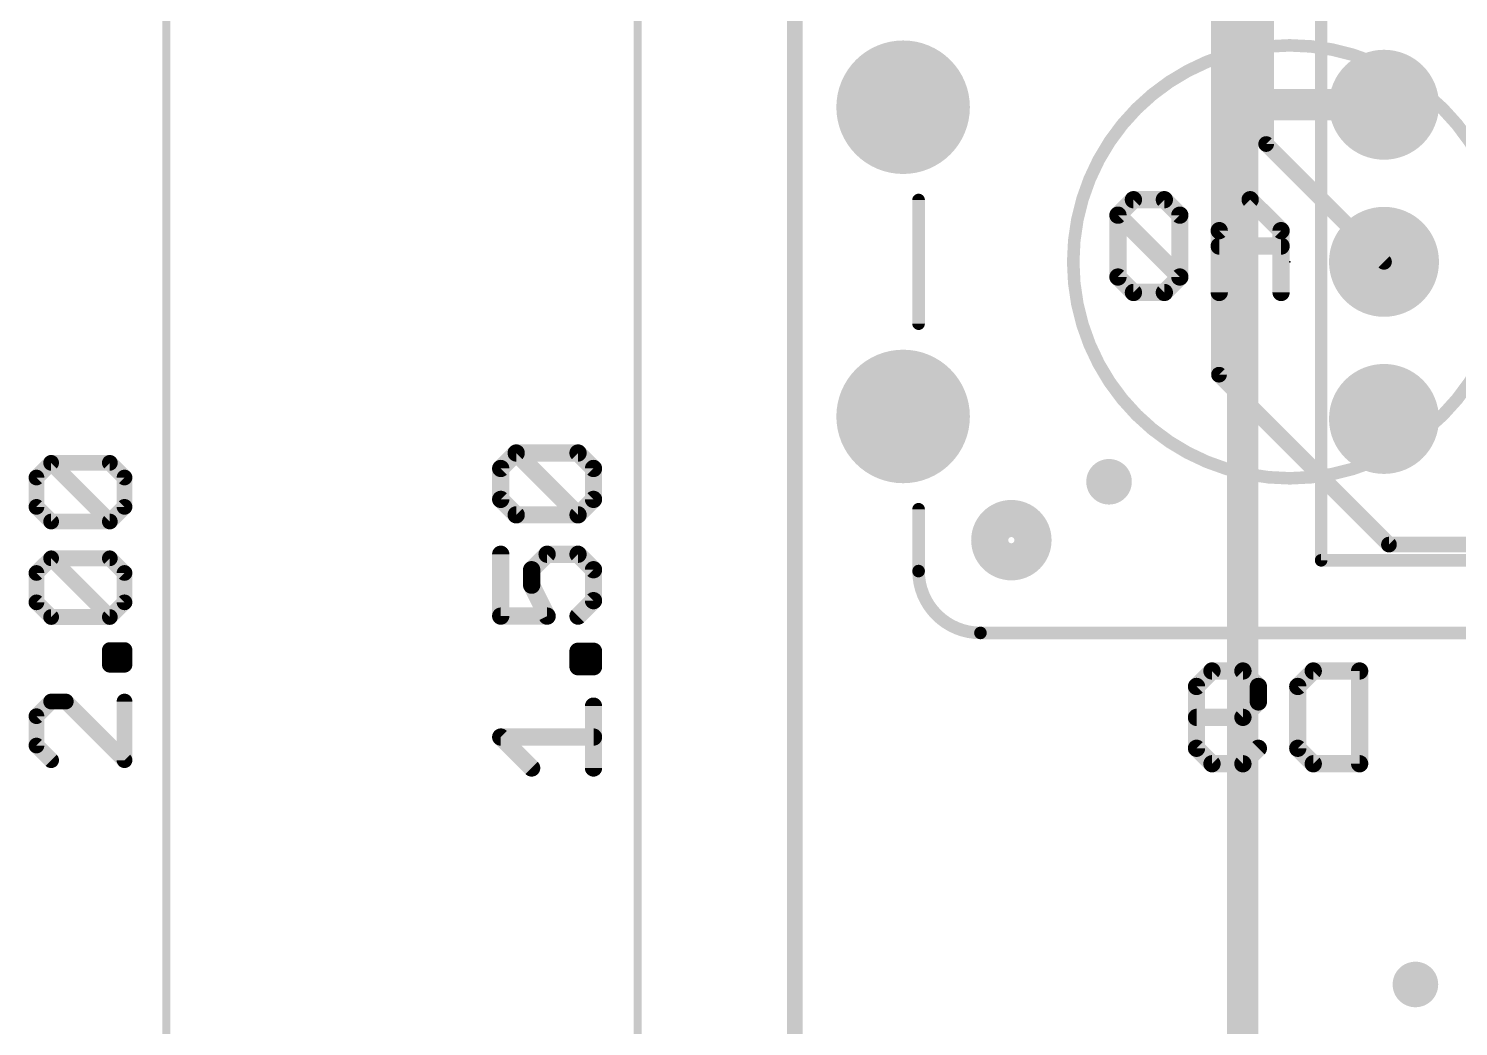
# Model space of a CAD drawing. Extents: x -12 to 110, y -16 to 66.
# Drawn here: x -12.39 to 10.73, y 18.88 to 35.01 of the extents above; entities that cross this region are included whole.
import ezdxf

# ---------------------------------------------------------------- set-up
doc = ezdxf.new("R2010")
doc.units = 0
for name, color, linetype in [('1', 12, 'CONTINUOUS'), ('16', 132, 'CONTINUOUS'), ('17', 110, 'CONTINUOUS'), ('18', 110, 'CONTINUOUS'), ('20', 53, 'CONTINUOUS'), ('22', 40, 'CONTINUOUS'), ('24', 53, 'CONTINUOUS'), ('47', 253, 'CONTINUOUS')]:
    doc.layers.add(name, color=color, linetype=linetype)

# ---------------------------------------------------------------- blocks, each defined once
blk = doc.blocks.new('ROUNDP')
at = {"const_width": 0.5}
blk.add_lwpolyline([(0, -0.25, 1), (0, 0.25, 1), (0, -0.25)], format="xyb", dxfattribs=at)
blk = doc.blocks.new('ROUNDV')
at = {"const_width": 0.5}
blk.add_lwpolyline([(0, -0.25, 1), (0, 0.25, 1), (0, -0.25)], format="xyb", dxfattribs=at)

msp = doc.modelspace()

# ---------------------------------------------------------------- linework, layer by layer
at = {"layer": '1', "const_width": 0.254}
for points in [[(0, 0), (0, 50.8)], [(6.858, 29.4174), (6.858, 37.846)], [(7.62, 33.147), (7.62, 37.5403)], [(9.525, 31.242), (7.62, 33.147)], [(9.6054, 26.67), (6.858, 29.4174)], [(27.559, 26.67), (9.6054, 26.67)]]:
    msp.add_lwpolyline(points, dxfattribs=at)
at = {"layer": '1', "const_width": 0.127}
for points in [[(7.6649, 33.1919, 1), (7.5751, 33.1021)], [(7.5565, 33.147, 1), (7.6835, 33.147)], [(9.4801, 31.1971, 1), (9.5699, 31.2869)], [(6.9029, 29.4623, 1), (6.8131, 29.3725)], [(6.7945, 29.4174, 1), (6.9215, 29.4174)], [(9.6054, 26.7335, 1), (9.6054, 26.6065)], [(9.5605, 26.6251, 1), (9.6503, 26.7149)]]:
    msp.add_lwpolyline(points, format="xyb", dxfattribs=at)
at = {"layer": '16'}
for points, const_width in [([(0, 0), (0, 50.8)], 0.254), ([(7.239, 33.782), (7.239, 37.5999)], 0.508), ([(7.239, 13.589), (7.239, 33.782)], 0.508), ([(9.525, 33.782), (7.239, 33.782)], 0.508)]:
    msp.add_lwpolyline(points, dxfattribs=dict(at, const_width=const_width))
at = {"layer": '16', "const_width": 0.254}
for points in [[(7.366, 33.782, 1), (7.112, 33.782)], [(7.239, 33.909, 1), (7.239, 33.655)], [(9.525, 33.655, 1), (9.525, 33.909)], [(7.112, 33.782, 1), (7.366, 33.782)]]:
    msp.add_lwpolyline(points, format="xyb", dxfattribs=at)
at = {"layer": '20', "const_width": 0.2032}
msp.add_lwpolyline([(0, 44.45), (0, 6.35)], dxfattribs=at)
at = {"layer": '22'}
for points, const_width in [([(8.509, 26.416), (8.509, 36.068)], 0.2032), ([(5.4742, 32.2466), (5.2242, 31.9966)], 0.2794), ([(5.9742, 32.2466), (5.4742, 32.2466)], 0.2794), ([(6.2241, 31.9966), (5.9742, 32.2466)], 0.2794), ([(7.3613, 32.2466), (6.8614, 31.7466)], 0.2794), ([(7.8613, 31.7466), (7.3613, 32.2466)], 0.2794), ([(2.001, 32.242), (2.001, 30.242)], 0.2032), ([(5.2242, 31.9966), (5.2242, 30.9967)], 0.2794), ([(6.2241, 30.9967), (5.2242, 31.9966)], 0.2794), ([(6.2241, 30.9967), (6.2241, 31.9966)], 0.2794), ([(6.8614, 31.7466), (6.8614, 30.7467)], 0.2794), ([(7.8613, 30.7467), (7.8613, 31.7466)], 0.2794), ([(7.8613, 31.4966), (6.8614, 31.4966)], 0.2794), ([(5.2242, 30.9967), (5.4742, 30.7467)], 0.2794), ([(5.9742, 30.7467), (6.2241, 30.9967)], 0.2794), ([(5.4742, 30.7467), (5.9742, 30.7467)], 0.2794), ([(2.001, 27.242), (2.001, 26.242)], 0.2032), ([(12.065, 26.416), (8.509, 26.416)], 0.2032), ([(3.001, 25.242), (13.001, 25.242)], 0.2032), ([(6.4942, 24.3766), (6.7442, 24.6266)], 0.2794), ([(6.7442, 24.6266), (7.2442, 24.6266)], 0.2794), ([(7.2442, 24.6266), (7.4941, 24.3766)], 0.2794), ([(8.1314, 24.3766), (8.3814, 24.6266)], 0.2794), ([(8.3814, 24.6266), (9.1313, 24.6266)], 0.2794), ([(9.1313, 24.6266), (9.1313, 23.1267)], 0.2794), ([(6.4942, 23.3767), (6.4942, 24.3766)], 0.2794), ([(7.4941, 24.3766), (7.4941, 24.1266)], 0.2794), ([(8.1314, 23.3767), (8.1314, 24.3766)], 0.2794), ([(7.4941, 24.1266), (7.2442, 23.8766)], 0.2794), ([(7.2442, 23.8766), (6.4942, 23.8766)], 0.2794), ([(6.7442, 23.1267), (6.4942, 23.3767)], 0.2794), ([(7.4941, 23.3767), (7.2442, 23.1267)], 0.2794), ([(8.3814, 23.1267), (8.1314, 23.3767)], 0.2794), ([(7.2442, 23.1267), (6.7442, 23.1267)], 0.2794), ([(9.1313, 23.1267), (8.3814, 23.1267)], 0.2794)]:
    msp.add_lwpolyline(points, dxfattribs=dict(at, const_width=const_width))
for points, const_width in [([(8.001, 27.742, 1), (8.001, 34.742, 1), (8.001, 27.742)], 0.2032), ([(5.4742, 32.3164, 1), (5.4742, 32.1767)], 0.1397), ([(5.5236, 32.1972, 1), (5.4248, 32.296)], 0.1397), ([(6.0236, 32.296, 1), (5.9248, 32.1972)], 0.1397), ([(5.9742, 32.1767, 1), (5.9742, 32.3164)], 0.1397), ([(7.4107, 32.296, 1), (7.3119, 32.1972)], 0.1397), ([(7.4107, 32.1972, 1), (7.3119, 32.296)], 0.1397), ([(2.0518, 32.242, 1), (1.9502, 32.242)], 0.1016), ([(5.2941, 31.9966, 1), (5.1544, 31.9966)], 0.1397), ([(5.2736, 32.046, 1), (5.1748, 31.9472)], 0.1397), ([(6.294, 31.9966, 1), (6.1543, 31.9966)], 0.1397), ([(5.1748, 32.046, 1), (5.2736, 31.9472)], 0.1397), ([(6.1748, 31.9472, 1), (6.2735, 32.046)], 0.1397), ([(6.9312, 31.7466, 1), (6.7915, 31.7466)], 0.1397), ([(6.812, 31.796, 1), (6.9108, 31.6972)], 0.1397), ([(7.9311, 31.7466, 1), (7.7915, 31.7466)], 0.1397), ([(7.8119, 31.6972, 1), (7.9107, 31.796)], 0.1397), ([(6.8614, 31.5665, 1), (6.8614, 31.4268)], 0.1397), ([(7.8613, 31.4268, 1), (7.8613, 31.5665)], 0.1397), ([(5.2736, 31.0461, 1), (5.1748, 30.9473)], 0.1397), ([(5.1544, 30.9967, 1), (5.2941, 30.9967)], 0.1397), ([(6.1543, 30.9967, 1), (6.294, 30.9967)], 0.1397), ([(6.1748, 30.9473, 1), (6.2735, 31.0461)], 0.1397), ([(6.2735, 30.9473, 1), (6.1748, 31.0461)], 0.1397), ([(5.4742, 30.8165, 1), (5.4742, 30.6769)], 0.1397), ([(5.4248, 30.6973, 1), (5.5236, 30.7961)], 0.1397), ([(5.9248, 30.7961, 1), (6.0236, 30.6973)], 0.1397), ([(5.9742, 30.6769, 1), (5.9742, 30.8165)], 0.1397), ([(6.7915, 30.7467, 1), (6.9312, 30.7467)], 0.1397), ([(7.7915, 30.7467, 1), (7.9311, 30.7467)], 0.1397), ([(1.9502, 30.242, 1), (2.0518, 30.242)], 0.1016), ([(2.0518, 27.242, 1), (1.9502, 27.242)], 0.1016), ([(3.501, 26.442, 1), (3.501, 27.042, 1), (3.501, 26.442)], 0.7), ([(8.509, 26.4668, 1), (8.509, 26.3652)], 0.1016), ([(8.4582, 26.416, 1), (8.5598, 26.416)], 0.1016), ([(2.001, 26.242, 0.4142), (3.001, 25.242)], 0.2032), ([(2.0518, 26.242, 1), (1.9502, 26.242)], 0.1016), ([(1.9502, 26.242, 1), (2.0518, 26.242)], 0.1016), ([(3.001, 25.2928, 1), (3.001, 25.1912)], 0.1016), ([(3.001, 25.1912, 1), (3.001, 25.2928)], 0.1016), ([(6.7442, 24.6964, 1), (6.7442, 24.5567)], 0.1397), ([(6.7936, 24.5772, 1), (6.6948, 24.676)], 0.1397), ([(7.2936, 24.676, 1), (7.1948, 24.5772)], 0.1397), ([(7.2442, 24.5567, 1), (7.2442, 24.6964)], 0.1397), ([(8.3814, 24.6964, 1), (8.3814, 24.5567)], 0.1397), ([(8.4308, 24.5772, 1), (8.332, 24.676)], 0.1397), ([(9.2012, 24.6266, 1), (9.0615, 24.6266)], 0.1397), ([(9.1313, 24.5567, 1), (9.1313, 24.6964)], 0.1397), ([(6.5641, 24.3766, 1), (6.4244, 24.3766)], 0.1397), ([(7.564, 24.3766, 1), (7.4243, 24.3766)], 0.1397), ([(8.2012, 24.3766, 1), (8.0615, 24.3766)], 0.1397), ([(6.4448, 24.426, 1), (6.5436, 24.3272)], 0.1397), ([(7.4448, 24.3272, 1), (7.5435, 24.426)], 0.1397), ([(8.082, 24.426, 1), (8.1808, 24.3272)], 0.1397), ([(7.4243, 24.1266, 1), (7.564, 24.1266)], 0.1397), ([(7.5435, 24.0772, 1), (7.4448, 24.176)], 0.1397), ([(6.4942, 23.9465, 1), (6.4942, 23.8068)], 0.1397), ([(7.1948, 23.926, 1), (7.2936, 23.8272)], 0.1397), ([(7.2442, 23.8068, 1), (7.2442, 23.9465)], 0.1397), ([(6.5436, 23.4261, 1), (6.4448, 23.3273)], 0.1397), ([(6.4244, 23.3767, 1), (6.5641, 23.3767)], 0.1397), ([(7.5435, 23.3273, 1), (7.4448, 23.4261)], 0.1397), ([(8.1808, 23.4261, 1), (8.082, 23.3273)], 0.1397), ([(8.0615, 23.3767, 1), (8.2012, 23.3767)], 0.1397), ([(6.7442, 23.1965, 1), (6.7442, 23.0569)], 0.1397), ([(6.6948, 23.0773, 1), (6.7936, 23.1761)], 0.1397), ([(7.1948, 23.1761, 1), (7.2936, 23.0773)], 0.1397), ([(7.2442, 23.0569, 1), (7.2442, 23.1965)], 0.1397), ([(8.3814, 23.1965, 1), (8.3814, 23.0569)], 0.1397), ([(8.332, 23.0773, 1), (8.4308, 23.1761)], 0.1397), ([(9.0615, 23.1267, 1), (9.2012, 23.1267)], 0.1397), ([(9.1313, 23.0569, 1), (9.1313, 23.1965)], 0.1397)]:
    msp.add_lwpolyline(points, format="xyb", dxfattribs=dict(at, const_width=const_width))
at = {"layer": '24'}
msp.add_point((8.001, 31.242), dxfattribs=at)
at = {"layer": '47'}
for points, const_width in [([(-10.16, 50.735), (-10.16, 0.065)], 0.13), ([(-2.54, 6.415), (-2.54, 44.385)], 0.13), ([(-4.7541, 27.9011), (-4.5041, 28.1511)], 0.2794), ([(-4.5041, 28.1511), (-3.5042, 28.1511)], 0.2794), ([(-3.5042, 27.1512), (-4.5041, 28.1511)], 0.2794), ([(-3.5042, 28.1511), (-3.2542, 27.9011)], 0.2794), ([(-12.2597, 27.7548), (-12.0224, 27.9921)], 0.254), ([(-12.0224, 27.9921), (-11.0734, 27.9921)], 0.254), ([(-11.0734, 27.043), (-12.0224, 27.9921)], 0.254), ([(-11.0734, 27.9921), (-10.8361, 27.7548)], 0.254), ([(-4.7541, 27.4012), (-4.7541, 27.9011)], 0.2794), ([(-3.2542, 27.9011), (-3.2542, 27.4012)], 0.2794), ([(-12.2597, 27.2802), (-12.2597, 27.7548)], 0.254), ([(-10.8361, 27.7548), (-10.8361, 27.2802)], 0.254), ([(-4.5041, 27.1512), (-4.7541, 27.4012)], 0.2794), ([(-3.2542, 27.4012), (-3.5042, 27.1512)], 0.2794), ([(-12.0224, 27.043), (-12.2597, 27.2802)], 0.254), ([(-10.8361, 27.2802), (-11.0734, 27.043)], 0.254), ([(-3.5042, 27.1512), (-4.5041, 27.1512)], 0.2794), ([(-11.0734, 27.043), (-12.0224, 27.043)], 0.254), ([(-4.7541, 26.514), (-4.7541, 25.514)], 0.2794), ([(-4.2541, 26.264), (-4.0041, 26.514)], 0.2794), ([(-4.0041, 26.514), (-3.5042, 26.514)], 0.2794), ([(-3.5042, 26.514), (-3.2542, 26.264)], 0.2794), ([(-12.2597, 26.2112), (-12.0224, 26.4484)], 0.254), ([(-12.0224, 26.4484), (-11.0734, 26.4484)], 0.254), ([(-11.0734, 25.4994), (-12.0224, 26.4484)], 0.254), ([(-11.0734, 26.4484), (-10.8361, 26.2112)], 0.254), ([(-4.2541, 26.014), (-4.2541, 26.264)], 0.2794), ([(-3.2542, 26.264), (-3.2542, 25.764)], 0.2794), ([(-12.2597, 25.7366), (-12.2597, 26.2112)], 0.254), ([(-10.8361, 26.2112), (-10.8361, 25.7366)], 0.254), ([(-4.0041, 25.514), (-4.2541, 26.014)], 0.2794), ([(-3.2542, 25.764), (-3.5042, 25.514)], 0.2794), ([(-12.0224, 25.4994), (-12.2597, 25.7366)], 0.254), ([(-10.8361, 25.7366), (-11.0734, 25.4994)], 0.254), ([(-11.0734, 25.4994), (-12.0224, 25.4994)], 0.254), ([(-4.7541, 25.514), (-4.0041, 25.514)], 0.2794), ([(-11.0734, 24.7276), (-11.0734, 24.9648)], 0.254), ([(-11.0734, 24.9648), (-10.8361, 24.9648)], 0.254), ([(-10.8361, 24.9648), (-10.8361, 24.7276)], 0.254), ([(-3.5042, 24.6955), (-3.5042, 24.9454)], 0.2794), ([(-3.5042, 24.9454), (-3.2542, 24.9454)], 0.2794), ([(-3.2542, 24.9454), (-3.2542, 24.6955)], 0.2794), ([(-10.8361, 24.7276), (-11.0734, 24.7276)], 0.254), ([(-3.2542, 24.6955), (-3.5042, 24.6955)], 0.2794), ([(-12.0224, 24.133), (-12.2597, 23.8958)], 0.254), ([(-11.7852, 24.133), (-12.0224, 24.133)], 0.254), ([(-10.8361, 23.184), (-11.7852, 24.133)], 0.254), ([(-10.8361, 24.133), (-10.8361, 23.184)], 0.254), ([(-3.2542, 23.0583), (-3.2542, 24.0582)], 0.2794), ([(-12.2597, 23.8958), (-12.2597, 23.4212)], 0.254), ([(-4.2541, 23.0583), (-4.7541, 23.5583)], 0.2794), ([(-4.7541, 23.5583), (-3.2542, 23.5583)], 0.2794), ([(-12.2597, 23.4212), (-12.0224, 23.184)], 0.254)]:
    msp.add_lwpolyline(points, dxfattribs=dict(at, const_width=const_width))
for points, const_width in [([(-4.5041, 28.221, 1), (-4.5041, 28.0813)], 0.1397), ([(-4.4547, 28.2005, 1), (-4.5535, 28.1017)], 0.1397), ([(-4.4547, 28.1017, 1), (-4.5535, 28.2005)], 0.1397), ([(-3.4548, 28.2005, 1), (-3.5536, 28.1017)], 0.1397), ([(-3.5042, 28.0813, 1), (-3.5042, 28.221)], 0.1397), ([(-12.0224, 28.0556, 1), (-12.0224, 27.9286)], 0.127), ([(-11.9775, 28.037, 1), (-12.0673, 27.9471)], 0.127), ([(-11.9775, 27.9471, 1), (-12.0673, 28.037)], 0.127), ([(-11.0285, 28.037, 1), (-11.1183, 27.9471)], 0.127), ([(-11.0734, 27.9286, 1), (-11.0734, 28.0556)], 0.127), ([(-4.8035, 27.9505, 1), (-4.7047, 27.8517)], 0.1397), ([(-4.6842, 27.9011, 1), (-4.8239, 27.9011)], 0.1397), ([(-3.1843, 27.9011, 1), (-3.3241, 27.9011)], 0.1397), ([(-3.3036, 27.8517, 1), (-3.2048, 27.9505)], 0.1397), ([(-12.1962, 27.7548, 1), (-12.3232, 27.7548)], 0.127), ([(-12.3046, 27.7997, 1), (-12.2148, 27.7099)], 0.127), ([(-10.7726, 27.7548, 1), (-10.8996, 27.7548)], 0.127), ([(-10.881, 27.7099, 1), (-10.7912, 27.7997)], 0.127), ([(-4.7047, 27.4506, 1), (-4.8035, 27.3518)], 0.1397), ([(-3.2048, 27.3518, 1), (-3.3036, 27.4506)], 0.1397), ([(-12.2148, 27.3251, 1), (-12.3046, 27.2353)], 0.127), ([(-12.3232, 27.2802, 1), (-12.1962, 27.2802)], 0.127), ([(-10.8996, 27.2802, 1), (-10.7726, 27.2802)], 0.127), ([(-10.7912, 27.2353, 1), (-10.881, 27.3251)], 0.127), ([(-4.8239, 27.4012, 1), (-4.6842, 27.4012)], 0.1397), ([(-4.5041, 27.2211, 1), (-4.5041, 27.0814)], 0.1397), ([(-3.5042, 27.0814, 1), (-3.5042, 27.2211)], 0.1397), ([(-3.3241, 27.4012, 1), (-3.1843, 27.4012)], 0.1397), ([(-12.0224, 27.1065, 1), (-12.0224, 26.9795)], 0.127), ([(-12.0673, 26.9981, 1), (-11.9775, 27.0879)], 0.127), ([(-11.1183, 27.0879, 1), (-11.0285, 26.9981)], 0.127), ([(-11.1183, 26.9981, 1), (-11.0285, 27.0879)], 0.127), ([(-11.0734, 26.9795, 1), (-11.0734, 27.1065)], 0.127), ([(-4.5535, 27.1018, 1), (-4.4547, 27.2006)], 0.1397), ([(-3.5536, 27.2006, 1), (-3.4548, 27.1018)], 0.1397), ([(-3.5536, 27.1018, 1), (-3.4548, 27.2006)], 0.1397), ([(-4.6842, 26.514, 1), (-4.8239, 26.514)], 0.1397), ([(-4.0041, 26.5838, 1), (-4.0041, 26.4441)], 0.1397), ([(-3.9547, 26.4646, 1), (-4.0535, 26.5634)], 0.1397), ([(-3.4548, 26.5634, 1), (-3.5536, 26.4646)], 0.1397), ([(-3.5042, 26.4441, 1), (-3.5042, 26.5838)], 0.1397), ([(-12.0224, 26.5119, 1), (-12.0224, 26.3849)], 0.127), ([(-11.9775, 26.4933, 1), (-12.0673, 26.4035)], 0.127), ([(-11.9775, 26.4035, 1), (-12.0673, 26.4933)], 0.127), ([(-11.0285, 26.4933, 1), (-11.1183, 26.4035)], 0.127), ([(-11.0734, 26.3849, 1), (-11.0734, 26.5119)], 0.127), ([(-4.1843, 26.264, 1), (-4.324, 26.264)], 0.1397), ([(-4.3035, 26.3134, 1), (-4.2047, 26.2146)], 0.1397), ([(-3.1843, 26.264, 1), (-3.3241, 26.264)], 0.1397), ([(-3.3036, 26.2146, 1), (-3.2048, 26.3134)], 0.1397), ([(-12.1962, 26.2112, 1), (-12.3232, 26.2112)], 0.127), ([(-12.3046, 26.2561, 1), (-12.2148, 26.1663)], 0.127), ([(-10.7726, 26.2112, 1), (-10.8996, 26.2112)], 0.127), ([(-10.881, 26.1663, 1), (-10.7912, 26.2561)], 0.127), ([(-4.1916, 26.0452, 1), (-4.3166, 25.9828)], 0.1397), ([(-4.324, 26.014, 1), (-4.1843, 26.014)], 0.1397), ([(-3.2048, 25.7146, 1), (-3.3036, 25.8134)], 0.1397), ([(-12.2148, 25.7815, 1), (-12.3046, 25.6917)], 0.127), ([(-12.3232, 25.7366, 1), (-12.1962, 25.7366)], 0.127), ([(-10.8996, 25.7366, 1), (-10.7726, 25.7366)], 0.127), ([(-10.7912, 25.6917, 1), (-10.881, 25.7815)], 0.127), ([(-3.3241, 25.764, 1), (-3.1843, 25.764)], 0.1397), ([(-12.0224, 25.5629, 1), (-12.0224, 25.4359)], 0.127), ([(-12.0673, 25.4545, 1), (-11.9775, 25.5443)], 0.127), ([(-11.1183, 25.5443, 1), (-11.0285, 25.4545)], 0.127), ([(-11.1183, 25.4545, 1), (-11.0285, 25.5443)], 0.127), ([(-11.0734, 25.4359, 1), (-11.0734, 25.5629)], 0.127), ([(-4.7541, 25.5839, 1), (-4.7541, 25.4442)], 0.1397), ([(-4.8239, 25.514, 1), (-4.6842, 25.514)], 0.1397), ([(-4.0666, 25.4828, 1), (-3.9417, 25.5453)], 0.1397), ([(-4.0041, 25.4442, 1), (-4.0041, 25.5839)], 0.1397), ([(-3.5536, 25.5634, 1), (-3.4548, 25.4647)], 0.1397), ([(-11.0099, 24.9648, 1), (-11.1369, 24.9648)], 0.127), ([(-11.0734, 25.0283, 1), (-11.0734, 24.9013)], 0.127), ([(-10.7726, 24.9648, 1), (-10.8996, 24.9648)], 0.127), ([(-10.8361, 24.9013, 1), (-10.8361, 25.0283)], 0.127), ([(-3.5042, 25.0153, 1), (-3.5042, 24.8756)], 0.1397), ([(-3.4343, 24.9454, 1), (-3.574, 24.9454)], 0.1397), ([(-3.1843, 24.9454, 1), (-3.3241, 24.9454)], 0.1397), ([(-3.2542, 24.8756, 1), (-3.2542, 25.0153)], 0.1397), ([(-11.0734, 24.7911, 1), (-11.0734, 24.6641)], 0.127), ([(-11.1369, 24.7276, 1), (-11.0099, 24.7276)], 0.127), ([(-10.8996, 24.7276, 1), (-10.7726, 24.7276)], 0.127), ([(-10.8361, 24.6641, 1), (-10.8361, 24.7911)], 0.127), ([(-3.5042, 24.7653, 1), (-3.5042, 24.6256)], 0.1397), ([(-3.574, 24.6955, 1), (-3.4343, 24.6955)], 0.1397), ([(-3.3241, 24.6955, 1), (-3.1843, 24.6955)], 0.1397), ([(-3.2542, 24.6256, 1), (-3.2542, 24.7653)], 0.1397), ([(-12.0224, 24.1965, 1), (-12.0224, 24.0695)], 0.127), ([(-11.9775, 24.0881, 1), (-12.0673, 24.1779)], 0.127), ([(-11.7403, 24.1779, 1), (-11.8301, 24.0881)], 0.127), ([(-11.7852, 24.0695, 1), (-11.7852, 24.1965)], 0.127), ([(-10.7726, 24.133, 1), (-10.8996, 24.133)], 0.127), ([(-3.1843, 24.0582, 1), (-3.3241, 24.0582)], 0.1397), ([(-12.1962, 23.8958, 1), (-12.3232, 23.8958)], 0.127), ([(-12.3046, 23.9407, 1), (-12.2148, 23.8509)], 0.127), ([(-4.7047, 23.6077, 1), (-4.8035, 23.5089)], 0.1397), ([(-4.7541, 23.6281, 1), (-4.7541, 23.4884)], 0.1397), ([(-3.2542, 23.4884, 1), (-3.2542, 23.6281)], 0.1397), ([(-12.2148, 23.4661, 1), (-12.3046, 23.3763)], 0.127), ([(-12.3232, 23.4212, 1), (-12.1962, 23.4212)], 0.127), ([(-12.0673, 23.1391, 1), (-11.9775, 23.2289)], 0.127), ([(-10.8996, 23.184, 1), (-10.7726, 23.184)], 0.127), ([(-10.881, 23.1391, 1), (-10.7912, 23.2289)], 0.127), ([(-4.3035, 23.0089, 1), (-4.2047, 23.1077)], 0.1397), ([(-3.3241, 23.0583, 1), (-3.1843, 23.0583)], 0.1397)]:
    msp.add_lwpolyline(points, format="xyb", dxfattribs=dict(at, const_width=const_width))

# ---------------------------------------------------------------- block references
at = {"layer": '17'}
for p, xscale, yscale in [((1.751, 33.742), 2.159, 2.159), ((1.751, 33.742), 2.159, 2.159), ((9.525, 33.782), 1.778, 1.778), ((9.525, 33.782), 1.778, 1.778), ((9.525, 31.242), 1.778, 1.778), ((9.525, 31.242), 1.778, 1.778), ((1.751, 28.742), 2.159, 2.159), ((1.751, 28.742), 2.159, 2.159), ((9.525, 28.702), 1.778, 1.778), ((9.525, 28.702), 1.778, 1.778)]:
    msp.add_blockref('ROUNDP', p, dxfattribs=dict(at, xscale=xscale, yscale=yscale))
at = {"layer": '18', "xscale": 0.7366, "yscale": 0.7366}
for p in [(5.08, 27.686), (5.08, 27.686), (10.033, 19.558), (10.033, 19.558)]:
    msp.add_blockref('ROUNDV', p, dxfattribs=at)

doc.saveas('drawing.dxf')
